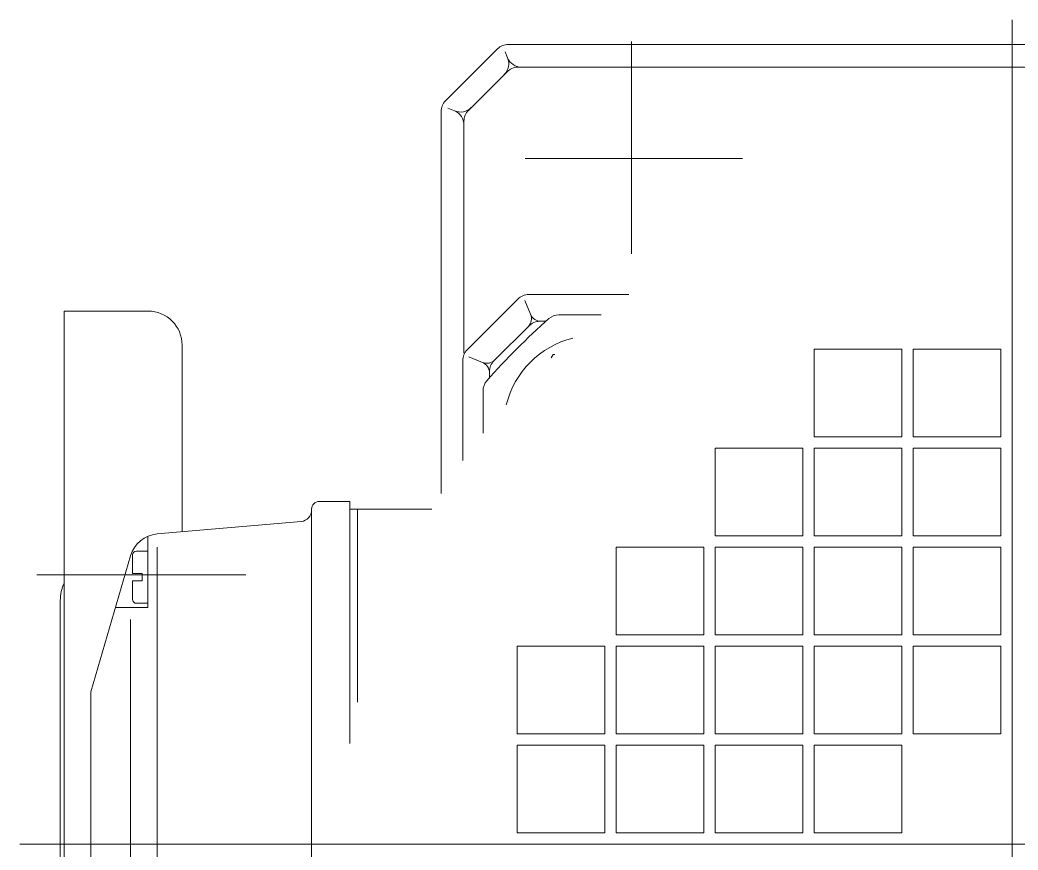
# Model space of a CAD drawing. Header units: millimetres. Extents: x 2085 to 2829, y 1347 to 1643.
# Drawn here: x 2162.0885 to 2162.2196, y 1607.037 to 1607.146 of the extents above; entities that cross this region are included whole.
import ezdxf

# ---------------------------------------------------------------- set-up
doc = ezdxf.new("R2010")
doc.units = ezdxf.units.MM
doc.layers.get('0').update_dxf_attribs({"color": 251, "lineweight": 9})
doc.layers.add('A-SANITARIOS', color=251, linetype='Continuous', lineweight=13)

# ---------------------------------------------------------------- blocks, each defined once
blk = doc.blocks.new('BOMBAS-28.02.2025')
at = {"layer": 'A-SANITARIOS'}
for p, q in [((4.287866207043407, -7.159061524085701, -9.61752527069772e-07), (4.287866207043407, -6.941757447086275, -9.61752527069772e-07)), ((4.287866207043407, -7.159061524085701, -9.61752527069772e-07), (4.287866207043407, -6.941757447086275, -9.61752527069772e-07)), ((4.354035642201779, -6.944961243309081, -9.61752527069772e-07), (4.221693845669506, -6.944961243309081, -9.61752527069772e-07)), ((4.354035642201779, -6.944961243309081, -9.61752527069772e-07), (4.221693845669506, -6.944961243309081, -9.61752527069772e-07)), ((4.237866208160995, -6.944563324563205, -9.61752527069772e-07), (4.237866208160995, -6.9724346017465, -9.61752527069772e-07)), ((4.237866208160995, -6.944563324563205, -9.61752527069772e-07), (4.237866208160995, -6.9724346017465, -9.61752527069772e-07)), ((4.220282007212518, -6.945548503659666, -9.61752527069772e-07), (4.213453231583117, -6.952377106063068, -9.61752527069772e-07)), ((4.220282007212518, -6.945548503659666, -9.61752527069772e-07), (4.213453231583117, -6.952377106063068, -9.61752527069772e-07)), ((4.22159915251541, -6.946726332418621, -9.61752527069772e-07), (4.221280832047341, -6.945957864634693, -9.61752527069772e-07)), ((4.22159915251541, -6.946726332418621, -9.61752527069772e-07), (4.221280832047341, -6.945957864634693, -9.61752527069772e-07)), ((4.352793455327628, -6.947961243800819, -9.61752527069772e-07), (4.222937008569716, -6.947961243800819, -9.61752527069772e-07)), ((4.352793455327628, -6.947961243800819, -9.61752527069772e-07), (4.222937008569716, -6.947961243800819, -9.61752527069772e-07)), ((4.22152458151686, -6.948548545129597, -9.61752527069772e-07), (4.216452975029824, -6.953620019368827, -9.61752527069772e-07)), ((4.22152458151686, -6.948548545129597, -9.61752527069772e-07), (4.216452975029824, -6.953620019368827, -9.61752527069772e-07)), ((4.214632975141285, -6.953693152405322, -9.61752527069772e-07), (4.213757144490955, -6.953330365009606, -9.61752527069772e-07)), ((4.214632975141285, -6.953693152405322, -9.61752527069772e-07), (4.213757144490955, -6.953330365009606, -9.61752527069772e-07)), ((4.212866207788466, -6.953789827413857, -9.61752527069772e-07), (4.212866207788466, -7.003928651101887, -9.61752527069772e-07)), ((4.212866207788466, -6.953789827413857, -9.61752527069772e-07), (4.212866207788466, -7.003928651101887, -9.61752527069772e-07)), ((4.215866208280204, -6.955032684840262, -9.61752527069772e-07), (4.215866208280204, -6.985471558757126, -9.61752527069772e-07)), ((4.215866208280204, -6.955032684840262, -9.61752527069772e-07), (4.215866208280204, -6.985471558757126, -9.61752527069772e-07)), ((4.223886959458468, -6.959961243905127, -9.61752527069772e-07), (4.25245067870128, -6.959961243905127, -9.61752527069772e-07)), ((4.223886959458468, -6.959961243905127, -9.61752527069772e-07), (4.25245067870128, -6.959961243905127, -9.61752527069772e-07)), ((4.224367430637358, -6.977797730825841, -9.61752527069772e-07), (4.237503171170829, -6.977797730825841, -9.61752527069772e-07)), ((4.224367430637358, -6.977797730825841, -9.61752527069772e-07), (4.237503171170829, -6.977797730825841, -9.61752527069772e-07)), ((4.21628897471237, -6.985048892907798, -9.61752527069772e-07), (4.222953835705994, -6.978384031914175, -9.61752527069772e-07)), ((4.21628897471237, -6.985048892907798, -9.61752527069772e-07), (4.222953835705994, -6.978384031914175, -9.61752527069772e-07)), ((4.224611107463716, -6.980385067872703, -9.61752527069772e-07), (4.223866330663441, -6.978587047196925, -9.61752527069772e-07)), ((4.224611107463716, -6.980385067872703, -9.61752527069772e-07), (4.223866330663441, -6.978587047196925, -9.61752527069772e-07)), ((4.163364742154954, -6.979961334727705, -9.61752527069772e-07), (4.174364740232704, -6.979961334727705, -9.61752527069772e-07)), ((4.163364742154954, -6.979961334727705, -9.61752527069772e-07), (4.163364742154954, -7.119961150921881, -9.61752527069772e-07)), ((4.163364742154954, -6.979961334727705, -9.61752527069772e-07), (4.174364740232704, -6.979961334727705, -9.61752527069772e-07)), ((4.163364742154954, -6.979961334727705, -9.61752527069772e-07), (4.163364742154954, -7.119961150921881, -9.61752527069772e-07)), ((4.233886961097596, -6.980461244471371, -9.61752527069772e-07), (4.228338377753971, -6.980461244471371, -9.61752527069772e-07)), ((4.233886961097596, -6.980461244471371, -9.61752527069772e-07), (4.228338377753971, -6.980461244471371, -9.61752527069772e-07)), ((4.224408790672896, -6.981897813268006, -9.61752527069772e-07), (4.219925070385216, -6.986381537280977, -9.61752527069772e-07)), ((4.224408790672896, -6.981897813268006, -9.61752527069772e-07), (4.219925070385216, -6.986381537280977, -9.61752527069772e-07)), ((4.226621087844251, -6.981311249546707, -9.61752527069772e-07), (4.225822018663166, -6.981311249546707, -9.61752527069772e-07)), ((4.226621087844251, -6.981311249546707, -9.61752527069772e-07), (4.225822018663166, -6.981311249546707, -9.61752527069772e-07)), ((4.178864741901634, -6.984461122192442, -9.61752527069772e-07), (4.178864741901634, -7.008939820341766, -9.61752527069772e-07)), ((4.178864741901634, -6.984461122192442, -9.61752527069772e-07), (4.178864741901634, -7.008939820341766, -9.61752527069772e-07)), ((4.216486195306061, -6.985958910547197, -9.61752527069772e-07), (4.21828996783006, -6.986706062220037, -9.61752527069772e-07)), ((4.216486195306061, -6.985958910547197, -9.61752527069772e-07), (4.21828996783006, -6.986706062220037, -9.61752527069772e-07)), ((4.227581886778353, -6.985661036334932, -9.61752527069772e-07), (4.227337558026193, -6.986084218136966, -9.61752527069772e-07)), ((4.227581886778353, -6.985661036334932, -9.61752527069772e-07), (4.227337558026193, -6.986084218136966, -9.61752527069772e-07)), ((4.227581782470224, -6.985661012120545, -9.61752527069772e-07), (4.227787347714184, -6.985661012120545, -9.61752527069772e-07)), ((4.227581782470224, -6.985661012120545, -9.61752527069772e-07), (4.227787347714184, -6.985661012120545, -9.61752527069772e-07)), ((4.27336620746064, -6.984961244277656, -9.61752527069772e-07), (4.261866206506966, -6.984961244277656, -9.61752527069772e-07)), ((4.261866206506966, -6.984961244277656, -9.61752527069772e-07), (4.261866206506966, -6.996461243368685, -9.61752527069772e-07)), ((4.27336620746064, -6.984961244277656, -9.61752527069772e-07), (4.261866206506966, -6.984961244277656, -9.61752527069772e-07)), ((4.261866206506966, -6.984961244277656, -9.61752527069772e-07), (4.261866206506966, -6.996461243368685, -9.61752527069772e-07)), ((4.27336620746064, -6.984961244277656, -9.61752527069772e-07), (4.27336620746064, -6.996461243368685, -9.61752527069772e-07)), ((4.27336620746064, -6.984961244277656, -9.61752527069772e-07), (4.27336620746064, -6.996461243368685, -9.61752527069772e-07)), ((4.274866206775187, -6.984961244277656, -9.61752527069772e-07), (4.274866206775187, -6.996461243368685, -9.61752527069772e-07)), ((4.286366207728861, -6.984961244277656, -9.61752527069772e-07), (4.274866206775187, -6.984961244277656, -9.61752527069772e-07)), ((4.274866206775187, -6.984961244277656, -9.61752527069772e-07), (4.274866206775187, -6.996461243368685, -9.61752527069772e-07)), ((4.286366207728861, -6.984961244277656, -9.61752527069772e-07), (4.274866206775187, -6.984961244277656, -9.61752527069772e-07)), ((4.286366207728861, -6.984961244277656, -9.61752527069772e-07), (4.286366207728861, -6.996461243368685, -9.61752527069772e-07)), ((4.286366207728861, -6.984961244277656, -9.61752527069772e-07), (4.286366207728861, -6.996461243368685, -9.61752527069772e-07)), ((4.215702878515003, -6.986462495289743, -9.61752527069772e-07), (4.215702878515003, -6.999598023481667, -9.61752527069772e-07)), ((4.215702878515003, -6.986462495289743, -9.61752527069772e-07), (4.215702878515003, -6.999598023481667, -9.61752527069772e-07)), ((4.219216304103611, -6.988716187886894, -9.61752527069772e-07), (4.219216304103611, -6.987917908467352, -9.61752527069772e-07)), ((4.219216304103611, -6.988716187886894, -9.61752527069772e-07), (4.219216304103611, -6.987917908467352, -9.61752527069772e-07)), ((4.218368157948134, -6.995979554019868, -9.61752527069772e-07), (4.218368157948134, -6.990432281978428, -9.61752527069772e-07)), ((4.218368157948134, -6.995979554019868, -9.61752527069772e-07), (4.218368157948134, -6.990432281978428, -9.61752527069772e-07)), ((4.27336620746064, -6.996461243368685, -9.61752527069772e-07), (4.261866206506966, -6.996461243368685, -9.61752527069772e-07)), ((4.27336620746064, -6.996461243368685, -9.61752527069772e-07), (4.261866206506966, -6.996461243368685, -9.61752527069772e-07)), ((4.286366207728861, -6.996461243368685, -9.61752527069772e-07), (4.274866206775187, -6.996461243368685, -9.61752527069772e-07)), ((4.286366207728861, -6.996461243368685, -9.61752527069772e-07), (4.274866206775187, -6.996461243368685, -9.61752527069772e-07)), ((4.260366207192419, -6.997961242683232, -9.61752527069772e-07), (4.24886620810139, -6.997961242683232, -9.61752527069772e-07)), ((4.24886620810139, -6.997961242683232, -9.61752527069772e-07), (4.24886620810139, -7.009461243636906, -9.61752527069772e-07)), ((4.260366207192419, -6.997961242683232, -9.61752527069772e-07), (4.24886620810139, -6.997961242683232, -9.61752527069772e-07)), ((4.24886620810139, -6.997961242683232, -9.61752527069772e-07), (4.24886620810139, -7.009461243636906, -9.61752527069772e-07)), ((4.260366207192419, -6.997961242683232, -9.61752527069772e-07), (4.260366207192419, -7.009461243636906, -9.61752527069772e-07)), ((4.260366207192419, -6.997961242683232, -9.61752527069772e-07), (4.260366207192419, -7.009461243636906, -9.61752527069772e-07)), ((4.27336620746064, -6.997961242683232, -9.61752527069772e-07), (4.261866206506966, -6.997961242683232, -9.61752527069772e-07)), ((4.261866206506966, -6.997961242683232, -9.61752527069772e-07), (4.261866206506966, -7.009461243636906, -9.61752527069772e-07)), ((4.27336620746064, -6.997961242683232, -9.61752527069772e-07), (4.261866206506966, -6.997961242683232, -9.61752527069772e-07)), ((4.261866206506966, -6.997961242683232, -9.61752527069772e-07), (4.261866206506966, -7.009461243636906, -9.61752527069772e-07)), ((4.27336620746064, -6.997961242683232, -9.61752527069772e-07), (4.27336620746064, -7.009461243636906, -9.61752527069772e-07)), ((4.27336620746064, -6.997961242683232, -9.61752527069772e-07), (4.27336620746064, -7.009461243636906, -9.61752527069772e-07)), ((4.286366207728861, -6.997961242683232, -9.61752527069772e-07), (4.274866206775187, -6.997961242683232, -9.61752527069772e-07)), ((4.274866206775187, -6.997961242683232, -9.61752527069772e-07), (4.274866206775187, -7.009461243636906, -9.61752527069772e-07)), ((4.286366207728861, -6.997961242683232, -9.61752527069772e-07), (4.274866206775187, -6.997961242683232, -9.61752527069772e-07)), ((4.274866206775187, -6.997961242683232, -9.61752527069772e-07), (4.274866206775187, -7.009461243636906, -9.61752527069772e-07)), ((4.286366207728861, -6.997961242683232, -9.61752527069772e-07), (4.286366207728861, -7.009461243636906, -9.61752527069772e-07)), ((4.286366207728861, -6.997961242683232, -9.61752527069772e-07), (4.286366207728861, -7.009461243636906, -9.61752527069772e-07)), ((4.200866207684157, -7.004961275495589, -9.61752527069772e-07), (4.196866207028506, -7.004961275495589, -9.61752527069772e-07)), ((4.200866207684157, -7.004961275495589, -9.61752527069772e-07), (4.196866207028506, -7.004961275495589, -9.61752527069772e-07)), ((4.200866207684157, -7.004961275495589, -9.61752527069772e-07), (4.200866207684157, -7.036732482723892, -9.61752527069772e-07)), ((4.200866207684157, -7.004961275495589, -9.61752527069772e-07), (4.200866207684157, -7.036732482723892, -9.61752527069772e-07)), ((4.195866206864594, -7.005961243994534, -9.61752527069772e-07), (4.195866206864594, -7.006086244247854, -9.61752527069772e-07)), ((4.195866206864594, -7.005961243994534, -9.61752527069772e-07), (4.195866206864594, -7.006086244247854, -9.61752527069772e-07)), ((4.195866206864594, -7.006086244247854, -9.61752527069772e-07), (4.195866206864594, -7.093836487270892, -9.61752527069772e-07)), ((4.195866206864594, -7.006086244247854, -9.61752527069772e-07), (4.195866206864594, -7.093836487270892, -9.61752527069772e-07)), ((4.211656002531527, -7.005961273796856, -9.61752527069772e-07), (4.200866207684157, -7.005961273796856, -9.61752527069772e-07)), ((4.211656002531527, -7.005961273796856, -9.61752527069772e-07), (4.200866207684157, -7.005961273796856, -9.61752527069772e-07)), ((4.20186620784807, -7.005961273796856, -9.61752527069772e-07), (4.20186620784807, -7.0313067631796, -9.61752527069772e-07)), ((4.20186620784807, -7.005961273796856, -9.61752527069772e-07), (4.20186620784807, -7.0313067631796, -9.61752527069772e-07)), ((4.175590327213285, -7.009224510751665, -9.61752527069772e-07), (4.194496030191658, -7.007580538280308, -9.61752527069772e-07)), ((4.175590327213285, -7.009224510751665, -9.61752527069772e-07), (4.194496030191658, -7.007580538280308, -9.61752527069772e-07)), ((4.174366207997082, -7.009530824609101, -9.61752527069772e-07), (4.174366207997082, -7.018898011185229, -9.61752527069772e-07)), ((4.174366207997082, -7.009530824609101, -9.61752527069772e-07), (4.174366207997082, -7.018898011185229, -9.61752527069772e-07)), ((4.260366207192419, -7.009461243636906, -9.61752527069772e-07), (4.24886620810139, -7.009461243636906, -9.61752527069772e-07)), ((4.260366207192419, -7.009461243636906, -9.61752527069772e-07), (4.24886620810139, -7.009461243636906, -9.61752527069772e-07)), ((4.27336620746064, -7.009461243636906, -9.61752527069772e-07), (4.261866206506966, -7.009461243636906, -9.61752527069772e-07)), ((4.27336620746064, -7.009461243636906, -9.61752527069772e-07), (4.261866206506966, -7.009461243636906, -9.61752527069772e-07)), ((4.286366207728861, -7.009461243636906, -9.61752527069772e-07), (4.274866206775187, -7.009461243636906, -9.61752527069772e-07)), ((4.286366207728861, -7.009461243636906, -9.61752527069772e-07), (4.274866206775187, -7.009461243636906, -9.61752527069772e-07)), ((4.175590573082445, -7.010976654477417, -9.61752527069772e-07), (4.175590573082445, -7.089256196282804, -9.61752527069772e-07)), ((4.175590573082445, -7.010976654477417, -9.61752527069772e-07), (4.175590573082445, -7.089256196282804, -9.61752527069772e-07)), ((4.247366206924198, -7.010961242951453, -9.61752527069772e-07), (4.235866207833169, -7.010961242951453, -9.61752527069772e-07)), ((4.235866207833169, -7.010961242951453, -9.61752527069772e-07), (4.235866207833169, -7.022461243905127, -9.61752527069772e-07)), ((4.247366206924198, -7.010961242951453, -9.61752527069772e-07), (4.235866207833169, -7.010961242951453, -9.61752527069772e-07)), ((4.235866207833169, -7.010961242951453, -9.61752527069772e-07), (4.235866207833169, -7.022461243905127, -9.61752527069772e-07)), ((4.247366206924198, -7.010961242951453, -9.61752527069772e-07), (4.247366206924198, -7.022461243905127, -9.61752527069772e-07)), ((4.247366206924198, -7.010961242951453, -9.61752527069772e-07), (4.247366206924198, -7.022461243905127, -9.61752527069772e-07)), ((4.260366207192419, -7.010961242951453, -9.61752527069772e-07), (4.24886620810139, -7.010961242951453, -9.61752527069772e-07)), ((4.24886620810139, -7.010961242951453, -9.61752527069772e-07), (4.24886620810139, -7.022461243905127, -9.61752527069772e-07)), ((4.260366207192419, -7.010961242951453, -9.61752527069772e-07), (4.24886620810139, -7.010961242951453, -9.61752527069772e-07)), ((4.24886620810139, -7.010961242951453, -9.61752527069772e-07), (4.24886620810139, -7.022461243905127, -9.61752527069772e-07)), ((4.260366207192419, -7.010961242951453, -9.61752527069772e-07), (4.260366207192419, -7.022461243905127, -9.61752527069772e-07)), ((4.260366207192419, -7.010961242951453, -9.61752527069772e-07), (4.260366207192419, -7.022461243905127, -9.61752527069772e-07)), ((4.27336620746064, -7.010961242951453, -9.61752527069772e-07), (4.261866206506966, -7.010961242951453, -9.61752527069772e-07)), ((4.261866206506966, -7.010961242951453, -9.61752527069772e-07), (4.261866206506966, -7.022461243905127, -9.61752527069772e-07)), ((4.27336620746064, -7.010961242951453, -9.61752527069772e-07), (4.261866206506966, -7.010961242951453, -9.61752527069772e-07)), ((4.261866206506966, -7.010961242951453, -9.61752527069772e-07), (4.261866206506966, -7.022461243905127, -9.61752527069772e-07)), ((4.27336620746064, -7.010961242951453, -9.61752527069772e-07), (4.27336620746064, -7.022461243905127, -9.61752527069772e-07)), ((4.27336620746064, -7.010961242951453, -9.61752527069772e-07), (4.27336620746064, -7.022461243905127, -9.61752527069772e-07)), ((4.286366207728861, -7.010961242951453, -9.61752527069772e-07), (4.274866206775187, -7.010961242951453, -9.61752527069772e-07)), ((4.274866206775187, -7.010961242951453, -9.61752527069772e-07), (4.274866206775187, -7.022461243905127, -9.61752527069772e-07)), ((4.286366207728861, -7.010961242951453, -9.61752527069772e-07), (4.274866206775187, -7.010961242951453, -9.61752527069772e-07)), ((4.274866206775187, -7.010961242951453, -9.61752527069772e-07), (4.274866206775187, -7.022461243905127, -9.61752527069772e-07)), ((4.286366207728861, -7.010961242951453, -9.61752527069772e-07), (4.286366207728861, -7.022461243905127, -9.61752527069772e-07)), ((4.286366207728861, -7.010961242951453, -9.61752527069772e-07), (4.286366207728861, -7.022461243905127, -9.61752527069772e-07)), ((4.166866207699059, -7.029961389489472, -9.61752527069772e-07), (4.17209796255338, -7.012086221016943, -9.61752527069772e-07)), ((4.166866207699059, -7.029961389489472, -9.61752527069772e-07), (4.17209796255338, -7.012086221016943, -9.61752527069772e-07)), ((4.172357907722471, -7.011968019418418, -9.61752527069772e-07), (4.172357907722471, -7.014398011378944, -9.61752527069772e-07)), ((4.172357907722471, -7.011968019418418, -9.61752527069772e-07), (4.172357907722471, -7.014398011378944, -9.61752527069772e-07)), ((4.174366207997082, -7.011468018405139, -9.61752527069772e-07), (4.172857906873105, -7.011468018405139, -9.61752527069772e-07)), ((4.174366207997082, -7.011468018405139, -9.61752527069772e-07), (4.172857906873105, -7.011468018405139, -9.61752527069772e-07)), ((4.159773431922076, -7.014605865813792, -9.61752527069772e-07), (4.187232418189524, -7.014605865813792, -9.61752527069772e-07)), ((4.159773431922076, -7.014605865813792, -9.61752527069772e-07), (4.187232418189524, -7.014605865813792, -9.61752527069772e-07)), ((4.172357907722471, -7.014398011378944, -9.61752527069772e-07), (4.173627928103087, -7.014398011378944, -9.61752527069772e-07)), ((4.172357907722471, -7.014398011378944, -9.61752527069772e-07), (4.173627928103087, -7.014398011378944, -9.61752527069772e-07)), ((4.173627928103087, -7.014398011378944, -9.61752527069772e-07), (4.173627928103087, -7.015398011542857, -9.61752527069772e-07)), ((4.173627928103087, -7.014398011378944, -9.61752527069772e-07), (4.173627928103087, -7.015398011542857, -9.61752527069772e-07)), ((4.173627928103087, -7.015398011542857, -9.61752527069772e-07), (4.172357907722471, -7.015398011542857, -9.61752527069772e-07)), ((4.172357907722471, -7.015398011542857, -9.61752527069772e-07), (4.172357907722471, -7.017828003503382, -9.61752527069772e-07)), ((4.173627928103087, -7.015398011542857, -9.61752527069772e-07), (4.172357907722471, -7.015398011542857, -9.61752527069772e-07)), ((4.172357907722471, -7.015398011542857, -9.61752527069772e-07), (4.172357907722471, -7.017828003503382, -9.61752527069772e-07)), ((4.16286474300432, -7.01796096842736, -9.61752527069772e-07), (4.16286474300432, -7.081961519084871, -9.61752527069772e-07)), ((4.16286474300432, -7.01796096842736, -9.61752527069772e-07), (4.16286474300432, -7.081961519084871, -9.61752527069772e-07)), ((4.172857906873105, -7.018328004516661, -9.61752527069772e-07), (4.174366207997082, -7.018328004516661, -9.61752527069772e-07)), ((4.172857906873105, -7.018328004516661, -9.61752527069772e-07), (4.174366207997082, -7.018328004516661, -9.61752527069772e-07)), ((4.170104244927643, -7.018898011185229, -9.61752527069772e-07), (4.174366207997082, -7.018898011185229, -9.61752527069772e-07)), ((4.170104244927643, -7.018898011185229, -9.61752527069772e-07), (4.174366207997082, -7.018898011185229, -9.61752527069772e-07)), ((4.17209814322996, -7.020464905537665, -9.61752527069772e-07), (4.17209814322996, -7.078949769027531, -9.61752527069772e-07)), ((4.17209814322996, -7.020464905537665, -9.61752527069772e-07), (4.17209814322996, -7.078949769027531, -9.61752527069772e-07)), ((4.247366206924198, -7.022461243905127, -9.61752527069772e-07), (4.235866207833169, -7.022461243905127, -9.61752527069772e-07)), ((4.247366206924198, -7.022461243905127, -9.61752527069772e-07), (4.235866207833169, -7.022461243905127, -9.61752527069772e-07)), ((4.260366207192419, -7.022461243905127, -9.61752527069772e-07), (4.24886620810139, -7.022461243905127, -9.61752527069772e-07)), ((4.260366207192419, -7.022461243905127, -9.61752527069772e-07), (4.24886620810139, -7.022461243905127, -9.61752527069772e-07)), ((4.27336620746064, -7.022461243905127, -9.61752527069772e-07), (4.261866206506966, -7.022461243905127, -9.61752527069772e-07)), ((4.27336620746064, -7.022461243905127, -9.61752527069772e-07), (4.261866206506966, -7.022461243905127, -9.61752527069772e-07)), ((4.286366207728861, -7.022461243905127, -9.61752527069772e-07), (4.274866206775187, -7.022461243905127, -9.61752527069772e-07)), ((4.286366207728861, -7.022461243905127, -9.61752527069772e-07), (4.274866206775187, -7.022461243905127, -9.61752527069772e-07)), ((4.234366206655977, -7.023961243219674, -9.61752527069772e-07), (4.222866209427593, -7.023961243219674, -9.61752527069772e-07)), ((4.222866209427593, -7.023961243219674, -9.61752527069772e-07), (4.222866209427593, -7.035461244173348, -9.61752527069772e-07)), ((4.234366206655977, -7.023961243219674, -9.61752527069772e-07), (4.222866209427593, -7.023961243219674, -9.61752527069772e-07)), ((4.222866209427593, -7.023961243219674, -9.61752527069772e-07), (4.222866209427593, -7.035461244173348, -9.61752527069772e-07)), ((4.234366206655977, -7.023961243219674, -9.61752527069772e-07), (4.234366206655977, -7.035461244173348, -9.61752527069772e-07)), ((4.234366206655977, -7.023961243219674, -9.61752527069772e-07), (4.234366206655977, -7.035461244173348, -9.61752527069772e-07)), ((4.247366206924198, -7.023961243219674, -9.61752527069772e-07), (4.235866207833169, -7.023961243219674, -9.61752527069772e-07)), ((4.235866207833169, -7.023961243219674, -9.61752527069772e-07), (4.235866207833169, -7.035461244173348, -9.61752527069772e-07)), ((4.247366206924198, -7.023961243219674, -9.61752527069772e-07), (4.235866207833169, -7.023961243219674, -9.61752527069772e-07)), ((4.235866207833169, -7.023961243219674, -9.61752527069772e-07), (4.235866207833169, -7.035461244173348, -9.61752527069772e-07)), ((4.247366206924198, -7.023961243219674, -9.61752527069772e-07), (4.247366206924198, -7.035461244173348, -9.61752527069772e-07)), ((4.247366206924198, -7.023961243219674, -9.61752527069772e-07), (4.247366206924198, -7.035461244173348, -9.61752527069772e-07)), ((4.260366207192419, -7.023961243219674, -9.61752527069772e-07), (4.24886620810139, -7.023961243219674, -9.61752527069772e-07)), ((4.24886620810139, -7.023961243219674, -9.61752527069772e-07), (4.24886620810139, -7.035461244173348, -9.61752527069772e-07)), ((4.260366207192419, -7.023961243219674, -9.61752527069772e-07), (4.24886620810139, -7.023961243219674, -9.61752527069772e-07)), ((4.24886620810139, -7.023961243219674, -9.61752527069772e-07), (4.24886620810139, -7.035461244173348, -9.61752527069772e-07)), ((4.260366207192419, -7.023961243219674, -9.61752527069772e-07), (4.260366207192419, -7.035461244173348, -9.61752527069772e-07)), ((4.260366207192419, -7.023961243219674, -9.61752527069772e-07), (4.260366207192419, -7.035461244173348, -9.61752527069772e-07)), ((4.27336620746064, -7.023961243219674, -9.61752527069772e-07), (4.261866206506966, -7.023961243219674, -9.61752527069772e-07)), ((4.261866206506966, -7.023961243219674, -9.61752527069772e-07), (4.261866206506966, -7.035461244173348, -9.61752527069772e-07)), ((4.27336620746064, -7.023961243219674, -9.61752527069772e-07), (4.261866206506966, -7.023961243219674, -9.61752527069772e-07)), ((4.261866206506966, -7.023961243219674, -9.61752527069772e-07), (4.261866206506966, -7.035461244173348, -9.61752527069772e-07)), ((4.27336620746064, -7.023961243219674, -9.61752527069772e-07), (4.27336620746064, -7.035461244173348, -9.61752527069772e-07)), ((4.27336620746064, -7.023961243219674, -9.61752527069772e-07), (4.27336620746064, -7.035461244173348, -9.61752527069772e-07)), ((4.274866206775187, -7.023961243219674, -9.61752527069772e-07), (4.274866206775187, -7.035461244173348, -9.61752527069772e-07)), ((4.286366207728861, -7.023961243219674, -9.61752527069772e-07), (4.274866206775187, -7.023961243219674, -9.61752527069772e-07)), ((4.274866206775187, -7.023961243219674, -9.61752527069772e-07), (4.274866206775187, -7.035461244173348, -9.61752527069772e-07)), ((4.286366207728861, -7.023961243219674, -9.61752527069772e-07), (4.274866206775187, -7.023961243219674, -9.61752527069772e-07)), ((4.286366207728861, -7.023961243219674, -9.61752527069772e-07), (4.286366207728861, -7.035461244173348, -9.61752527069772e-07)), ((4.286366207728861, -7.023961243219674, -9.61752527069772e-07), (4.286366207728861, -7.035461244173348, -9.61752527069772e-07)), ((4.166866207699059, -7.029961274005473, -9.61752527069772e-07), (4.166866207699059, -7.069961213506758, -9.61752527069772e-07)), ((4.166866207699059, -7.029961274005473, -9.61752527069772e-07), (4.166866207699059, -7.069961213506758, -9.61752527069772e-07)), ((4.234366206655977, -7.035461244173348, -9.61752527069772e-07), (4.222866209427593, -7.035461244173348, -9.61752527069772e-07)), ((4.234366206655977, -7.035461244173348, -9.61752527069772e-07), (4.222866209427593, -7.035461244173348, -9.61752527069772e-07)), ((4.247366206924198, -7.035461244173348, -9.61752527069772e-07), (4.235866207833169, -7.035461244173348, -9.61752527069772e-07)), ((4.247366206924198, -7.035461244173348, -9.61752527069772e-07), (4.235866207833169, -7.035461244173348, -9.61752527069772e-07)), ((4.260366207192419, -7.035461244173348, -9.61752527069772e-07), (4.24886620810139, -7.035461244173348, -9.61752527069772e-07)), ((4.260366207192419, -7.035461244173348, -9.61752527069772e-07), (4.24886620810139, -7.035461244173348, -9.61752527069772e-07)), ((4.27336620746064, -7.035461244173348, -9.61752527069772e-07), (4.261866206506966, -7.035461244173348, -9.61752527069772e-07)), ((4.27336620746064, -7.035461244173348, -9.61752527069772e-07), (4.261866206506966, -7.035461244173348, -9.61752527069772e-07)), ((4.286366207728861, -7.035461244173348, -9.61752527069772e-07), (4.274866206775187, -7.035461244173348, -9.61752527069772e-07)), ((4.286366207728861, -7.035461244173348, -9.61752527069772e-07), (4.274866206775187, -7.035461244173348, -9.61752527069772e-07)), ((4.234366206655977, -7.036961243487895, -9.61752527069772e-07), (4.222866209427593, -7.036961243487895, -9.61752527069772e-07)), ((4.222866209427593, -7.036961243487895, -9.61752527069772e-07), (4.222866209427593, -7.048461244441569, -9.61752527069772e-07)), ((4.234366206655977, -7.036961243487895, -9.61752527069772e-07), (4.222866209427593, -7.036961243487895, -9.61752527069772e-07)), ((4.222866209427593, -7.036961243487895, -9.61752527069772e-07), (4.222866209427593, -7.048461244441569, -9.61752527069772e-07)), ((4.234366206655977, -7.036961243487895, -9.61752527069772e-07), (4.234366206655977, -7.048461244441569, -9.61752527069772e-07)), ((4.234366206655977, -7.036961243487895, -9.61752527069772e-07), (4.234366206655977, -7.048461244441569, -9.61752527069772e-07)), ((4.235866207833169, -7.036961243487895, -9.61752527069772e-07), (4.235866207833169, -7.048461244441569, -9.61752527069772e-07)), ((4.247366206924198, -7.036961243487895, -9.61752527069772e-07), (4.235866207833169, -7.036961243487895, -9.61752527069772e-07)), ((4.235866207833169, -7.036961243487895, -9.61752527069772e-07), (4.235866207833169, -7.048461244441569, -9.61752527069772e-07)), ((4.247366206924198, -7.036961243487895, -9.61752527069772e-07), (4.235866207833169, -7.036961243487895, -9.61752527069772e-07)), ((4.247366206924198, -7.036961243487895, -9.61752527069772e-07), (4.247366206924198, -7.048461244441569, -9.61752527069772e-07)), ((4.247366206924198, -7.036961243487895, -9.61752527069772e-07), (4.247366206924198, -7.048461244441569, -9.61752527069772e-07)), ((4.24886620810139, -7.036961243487895, -9.61752527069772e-07), (4.24886620810139, -7.048461244441569, -9.61752527069772e-07)), ((4.260366207192419, -7.036961243487895, -9.61752527069772e-07), (4.24886620810139, -7.036961243487895, -9.61752527069772e-07)), ((4.24886620810139, -7.036961243487895, -9.61752527069772e-07), (4.24886620810139, -7.048461244441569, -9.61752527069772e-07)), ((4.260366207192419, -7.036961243487895, -9.61752527069772e-07), (4.24886620810139, -7.036961243487895, -9.61752527069772e-07)), ((4.260366207192419, -7.036961243487895, -9.61752527069772e-07), (4.260366207192419, -7.048461244441569, -9.61752527069772e-07)), ((4.260366207192419, -7.036961243487895, -9.61752527069772e-07), (4.260366207192419, -7.048461244441569, -9.61752527069772e-07)), ((4.261866206506966, -7.036961243487895, -9.61752527069772e-07), (4.261866206506966, -7.048461244441569, -9.61752527069772e-07)), ((4.27336620746064, -7.036961243487895, -9.61752527069772e-07), (4.261866206506966, -7.036961243487895, -9.61752527069772e-07)), ((4.261866206506966, -7.036961243487895, -9.61752527069772e-07), (4.261866206506966, -7.048461244441569, -9.61752527069772e-07)), ((4.27336620746064, -7.036961243487895, -9.61752527069772e-07), (4.261866206506966, -7.036961243487895, -9.61752527069772e-07)), ((4.27336620746064, -7.036961243487895, -9.61752527069772e-07), (4.27336620746064, -7.048461244441569, -9.61752527069772e-07)), ((4.27336620746064, -7.036961243487895, -9.61752527069772e-07), (4.27336620746064, -7.048461244441569, -9.61752527069772e-07)), ((4.234366206655977, -7.048461244441569, -9.61752527069772e-07), (4.222866209427593, -7.048461244441569, -9.61752527069772e-07)), ((4.234366206655977, -7.048461244441569, -9.61752527069772e-07), (4.222866209427593, -7.048461244441569, -9.61752527069772e-07)), ((4.247366206924198, -7.048461244441569, -9.61752527069772e-07), (4.235866207833169, -7.048461244441569, -9.61752527069772e-07)), ((4.247366206924198, -7.048461244441569, -9.61752527069772e-07), (4.235866207833169, -7.048461244441569, -9.61752527069772e-07)), ((4.260366207192419, -7.048461244441569, -9.61752527069772e-07), (4.24886620810139, -7.048461244441569, -9.61752527069772e-07)), ((4.260366207192419, -7.048461244441569, -9.61752527069772e-07), (4.24886620810139, -7.048461244441569, -9.61752527069772e-07)), ((4.27336620746064, -7.048461244441569, -9.61752527069772e-07), (4.261866206506966, -7.048461244441569, -9.61752527069772e-07)), ((4.27336620746064, -7.048461244441569, -9.61752527069772e-07), (4.261866206506966, -7.048461244441569, -9.61752527069772e-07)), ((4.418448971788166, -7.049961243756115, -9.61752527069772e-07), (4.157569332252024, -7.049961243756115, -9.61752527069772e-07)), ((4.418448971788166, -7.049961243756115, -9.61752527069772e-07), (4.157569332252024, -7.049961243756115, -9.61752527069772e-07))]:
    blk.add_line(p, q, dxfattribs=at)
for centre, radius, start, end in [((4.221693845669506, -6.946961243636906, -9.61752527069772e-07), 0.002, 89.99998185731002, 134.9951918588149), ((4.221693845669506, -6.946961243636906, -9.61752527069772e-07), 0.002, 89.99998185731002, 134.9951918588149), ((4.219749264622806, -6.947491851635277, -9.61752527069772e-07), 0.002, 315.0002377859355, 22.50001595944444), ((4.219749264622806, -6.947491851635277, -9.61752527069772e-07), 0.002, 315.0002377859355, 22.50001595944444), ((4.22344481779146, -6.945961275137961, -9.61752527069772e-07), 0.002, 202.5008651111398, 270.0006740542937), ((4.22344481779146, -6.945961275137961, -9.61752527069772e-07), 0.002, 202.5008651111398, 270.0006740542937), ((4.222937008569716, -6.949961244128644, -9.61752527069772e-07), 0.002, 89.99981793276994, 134.9991260484889), ((4.222937008569716, -6.949961244128644, -9.61752527069772e-07), 0.002, 89.99981793276994, 134.9991260484889), ((4.214865230227588, -6.9537897342816, -9.61752527069772e-07), 0.002, 134.9992528297655, 180.0003090660599), ((4.214865230227588, -6.9537897342816, -9.61752527069772e-07), 0.002, 134.9992528297655, 180.0003090660599), ((4.215396480838535, -6.951844667084515, -9.61752527069772e-07), 0.002, 247.5046530454991, 315.0027438662729), ((4.215396480838535, -6.951844667084515, -9.61752527069772e-07), 0.002, 247.5046530454991, 315.0027438662729), ((4.213865718076704, -6.955540130846202, -9.61752527069772e-07), 0.002, 359.9997229504518, 67.49308800704956), ((4.213865718076704, -6.955540130846202, -9.61752527069772e-07), 0.002, 359.9997229504518, 67.49308800704956), ((4.217865474725841, -6.95503265503794, -9.61752527069772e-07), 0.002, 134.9995260105073, 180.0004181356433), ((4.217865474725841, -6.95503265503794, -9.61752527069772e-07), 0.002, 134.9995260105073, 180.0004181356433), ((4.224367430637358, -6.979797731153667, -9.61752527069772e-07), 0.002, 89.99353394527543, 134.9999999245364), ((4.224367430637358, -6.979797731153667, -9.61752527069772e-07), 0.002, 89.99353394527543, 134.9999999245364), ((4.174366207997082, -6.984461122192442, -9.61752527069772e-07), 0.004499994, 359.9999641415069, 89.99994791980758), ((4.174366207997082, -6.984461122192442, -9.61752527069772e-07), 0.004499994, 359.9999641415069, 89.99994791980758), ((4.223224362562178, -6.980959321372211, -9.61752527069772e-07), 0.0015, 314.9998378286336, 22.50035395603336), ((4.223224362562178, -6.980959321372211, -9.61752527069772e-07), 0.0015, 314.9998378286336, 22.50035395603336), ((4.225996090302942, -6.97981125023216, -9.61752527069772e-07), 0.0015, 202.5002639118365, 269.9998540047065), ((4.225996090302942, -6.97981125023216, -9.61752527069772e-07), 0.0015, 202.5002639118365, 269.9998540047065), ((4.228338377753971, -6.982461242936552, -9.61752527069772e-07), 0.002, 89.99997502712085, 131.4096158963332), ((4.228338377753971, -6.982461242936552, -9.61752527069772e-07), 0.002, 89.99997502712085, 131.4096158963332), ((4.287867916951654, -7.049961243756115, -9.61752527069772e-07), 0.092, 131.409669788952, 138.5904808172768), ((4.287867916951654, -7.049961243756115, -9.61752527069772e-07), 0.092, 131.409669788952, 138.5904808172768), ((4.225822018663166, -6.983311249874532, -9.61752527069772e-07), 0.002, 90.00036392101674, 135.0002740084836), ((4.225822018663166, -6.983311249874532, -9.61752527069772e-07), 0.002, 90.00036392101674, 135.0002740084836), ((4.233066402579425, -6.995161072351038, -9.61752527069772e-07), 0.012, 103.9767549766126, 166.0228559453421), ((4.233066402579425, -6.995161072351038, -9.61752527069772e-07), 0.012, 103.9767549766126, 166.0228559453421), ((4.217702146823285, -6.986462495289743, -9.61752527069772e-07), 0.002, 135.000058786177, 180.0001861226549), ((4.217702146823285, -6.986462495289743, -9.61752527069772e-07), 0.002, 135.000058786177, 180.0001861226549), ((4.218863520974992, -6.985320038162172, -9.61752527069772e-07), 0.0015, 247.4995721551902, 314.9993458021514), ((4.218863520974992, -6.985320038162172, -9.61752527069772e-07), 0.0015, 247.4995721551902, 314.9993458021514), ((4.217715574632166, -6.988091674633324, -9.61752527069772e-07), 0.0015, 359.9998721473965, 67.5004100337465), ((4.217715574632166, -6.988091674633324, -9.61752527069772e-07), 0.0015, 359.9998721473965, 67.5004100337465), ((4.221215572411893, -6.98791781719774, -9.61752527069772e-07), 0.002, 135.0003319633814, 180.0000219846714), ((4.221215572411893, -6.98791781719774, -9.61752527069772e-07), 0.002, 135.0003319633814, 180.0000219846714), ((4.22036816200125, -6.990432281978428, -9.61752527069772e-07), 0.002, 138.5903989968054, 179.9999780153286), ((4.22036816200125, -6.990432281978428, -9.61752527069772e-07), 0.002, 138.5903989968054, 179.9999780153286), ((4.196866207028506, -7.005961243994534, -9.61752527069772e-07), 0.001, 90.00002689386986, 180.0000219846714), ((4.196866207028506, -7.005961243994534, -9.61752527069772e-07), 0.001, 90.00002689386986, 180.0000219846714), ((4.194366207550047, -7.006086244247854, -9.61752527069772e-07), 0.0015, 274.9695540185591, 0), ((4.194366207550047, -7.006086244247854, -9.61752527069772e-07), 0.0015, 274.9695540185591, 0), ((4.175937006453751, -7.013209565542638, -9.61752527069772e-07), 0.003999999000000001, 94.9697849312172, 163.6868489980648), ((4.175937006453751, -7.013209565542638, -9.61752527069772e-07), 0.003999999000000001, 94.9697849312172, 163.6868489980648), ((4.172857906873105, -7.011968019418418, -9.61752527069772e-07), 0.0005, 90.0000298820776, 179.9999641415069), ((4.172857906873105, -7.011968019418418, -9.61752527069772e-07), 0.0005, 90.0000298820776, 179.9999641415069), ((4.168366207013605, -7.01796096842736, -9.61752527069772e-07), 0.005499992, 155.4168561150871, 179.9999641415069), ((4.168366207013605, -7.01796096842736, -9.61752527069772e-07), 0.005499992, 155.4168561150871, 179.9999641415069), ((4.172857906873105, -7.01782803516835, -9.61752527069772e-07), 0.0005, 180.0000219846714, 269.9999839917441), ((4.172857906873105, -7.01782803516835, -9.61752527069772e-07), 0.0005, 180.0000219846714, 269.9999839917441)]:
    blk.add_arc(centre, radius, start, end, dxfattribs=at)

msp = doc.modelspace()

# ---------------------------------------------------------------- block references
msp.add_blockref('BOMBAS-28.02.2025', (2157.930955654186, 1614.087756893471))

doc.saveas('drawing.dxf')
